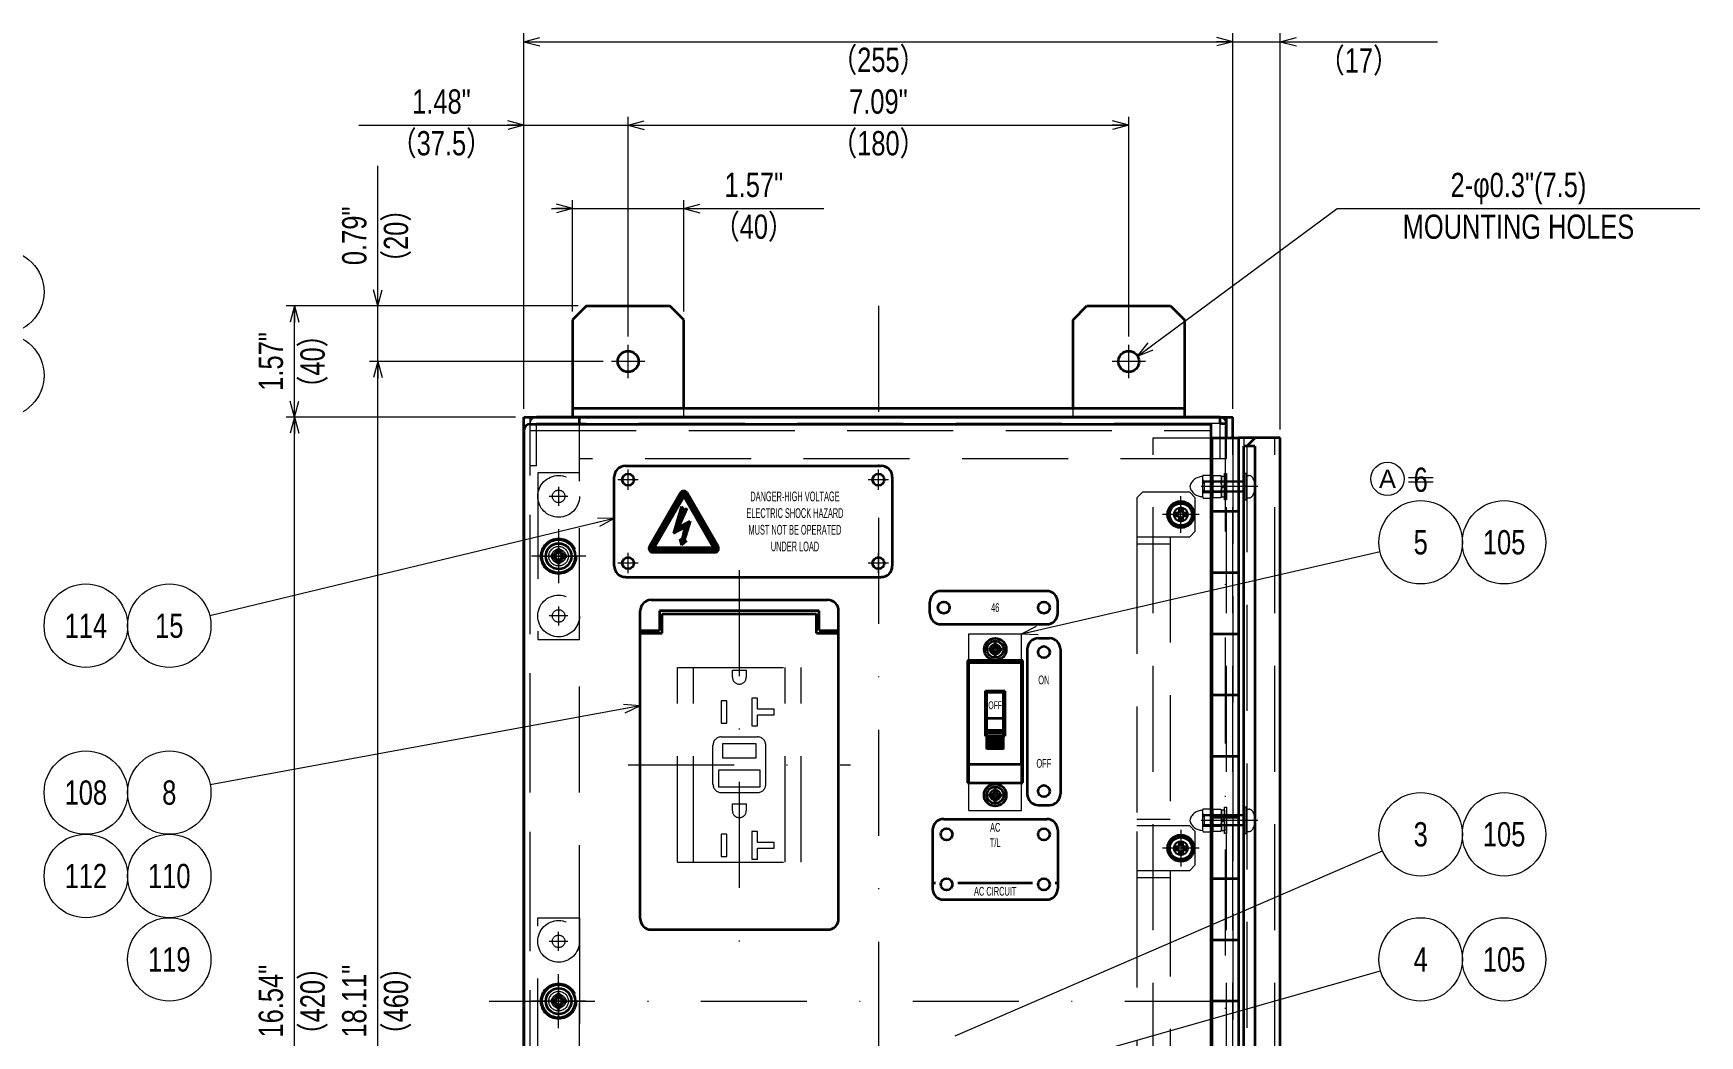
# Model space of a CAD drawing. Header units: millimetres. Extents: x 10 to 832, y 7 to 590.
# Drawn here: x 343.7 to 543.4, y 310.9 to 431 of the extents above; entities that cross this region are included whole.
import ezdxf
from ezdxf.enums import TextEntityAlignment as Align

# ---------------------------------------------------------------- set-up
doc = ezdxf.new("R2010")
doc.units = ezdxf.units.MM
doc.linetypes.add('DASHDOT', pattern=[25.3, 12.7, -6.3, 0, -6.3])
doc.linetypes.add('DASHED', pattern=[19, 12.7, -6.3])
for name, color, linetype in [('GR1_01', 7, 'Continuous'), ('GR1_02', 7, 'Continuous'), ('GR1_03', 7, 'Continuous'), ('GR1_04', 7, 'Continuous'), ('GR1_07', 7, 'Continuous'), ('GR1_08', 7, 'Continuous'), ('GR1_10', 7, 'Continuous'), ('GR1_11', 7, 'Continuous'), ('GR1_12', 7, 'Continuous'), ('GR1_13', 7, 'Continuous'), ('GR1_15', 7, 'Continuous'), ('GR1_16', 7, 'Continuous'), ('訂正', 7, 'Continuous')]:
    doc.layers.add(name, color=color, linetype=linetype)
doc.styles.add('HG丸ｺﾞｼｯｸM-PRO', font='')
doc.styles.get('HG丸ｺﾞｼｯｸM-PRO').set_extended_font_data('HG丸ｺﾞｼｯｸM-PRO')
pattern_1 = [(45, (0, 0), (-0.047140452, 0.047140452), [])]

# ---------------------------------------------------------------- blocks, each defined once
blk = doc.blocks.new('BLKF052')
at = {"layer": 'GR1_01', "color": 3, "linetype": 'Continuous', "lineweight": 35}
for p, q in [((403.27, 384.17), (484.83, 384.17)), ((484.83, 384.17), (484.83, 245.83)), ((402.5, 383.4), (402.5, 246.6)), ((403.27, 245.83), (484.83, 245.83))]:
    blk.add_line(p, q, dxfattribs=at)
at = {"layer": 'GR1_01', "color": 4, "linetype": 'DASHED', "lineweight": 13}
for p, q in [((403.27, 246.6), (403.27, 383.4)), ((403.27, 383.4), (484.83, 383.4)), ((484.83, 246.6), (403.27, 246.6))]:
    blk.add_line(p, q, dxfattribs=at)
at = {"layer": 'GR1_01', "color": 3, "linetype": 'Continuous', "lineweight": 35}
for centre, start, end in [((403.27, 383.4), 90, 180), ((403.27, 246.6), 180, 270)]:
    blk.add_arc(centre, 0.767, start, end, dxfattribs=at)
blk = doc.blocks.new('BLKF054')
at = {"layer": 'GR1_04', "color": 3, "linetype": 'Continuous', "lineweight": 35}
for p, q in [((455.82, 341.17), (455.82, 355.83)), ((455.82, 355.59), (462.17, 355.59)), ((462.17, 343.41), (462.17, 355.83)), ((457.83, 346.78), (457.83, 352.21)), ((457.83, 352.21), (460.17, 352.21)), ((460, 351.98), (458, 351.98)), ((458, 345.22), (458, 351.98)), ((460, 345.22), (460, 351.98)), ((460.17, 352.21), (460.17, 346.78)), ((458, 348.93), (460, 348.93)), ((457.83, 346.78), (458, 346.78)), ((460, 347.46), (458, 347.46)), ((460, 347.11), (458, 347.11)), ((460, 346.77), (458, 346.77)), ((460, 346.45), (458, 346.45)), ((460, 346.15), (458, 346.15)), ((460, 345.88), (458, 345.88)), ((460, 345.65), (458, 345.65)), ((460.17, 346.78), (460, 346.78)), ((460, 345.47), (458, 345.47)), ((460, 345.33), (458, 345.33)), ((460, 345.25), (458, 345.25)), ((455.82, 343.41), (462.17, 343.41)), ((462.17, 343.41), (462.17, 341.17))]:
    blk.add_line(p, q, dxfattribs=at)
at = {"layer": 'GR1_04', "color": 3, "linetype": 'Continuous', "lineweight": 35, "style": 'HG丸ｺﾞｼｯｸM-PRO', "width": 0.52295}
blk.add_text('OFF', height=0.945, dxfattribs=at).set_placement((459, 350.47), align=Align.MIDDLE_CENTER)
blk = doc.blocks.new('BLKF053')
at = {"layer": 'GR1_04', "color": 4, "linetype": 'DASHED', "lineweight": 13}
for p, q in [((455.82, 355.83), (455.82, 359.02)), ((455.82, 359.02), (462.17, 359.02)), ((462.17, 355.83), (462.17, 359.02)), ((455.82, 337.86), (455.82, 341.17)), ((462.17, 337.86), (462.17, 341.17)), ((455.82, 337.86), (462.17, 337.86))]:
    blk.add_line(p, q, dxfattribs=at)
for centre in [(459, 357.17), (459, 339.71)]:
    blk.add_circle(centre, 0.585, dxfattribs=at)
at = {"layer": 'GR1_04', "color": 3, "linetype": 'Continuous', "lineweight": 35}
blk.add_blockref('BLKF054', (0, 0), dxfattribs=at)
blk = doc.blocks.new('BLKF055')
at = {"layer": 'GR1_04', "color": 3, "linetype": 'Continuous', "lineweight": 35}
for p, q in [((458.84, 357.82), (459.16, 357.82)), ((458.84, 357.82), (458.84, 357.49)), ((459.16, 357.82), (459.16, 357.49)), ((458.35, 357.33), (458.35, 357)), ((458.35, 357.33), (458.68, 357.33)), ((458.35, 357), (458.68, 357)), ((458.84, 356.84), (458.84, 356.52)), ((458.84, 356.52), (459.16, 356.52)), ((459.16, 356.84), (459.16, 356.52)), ((459.33, 357.33), (459.65, 357.33)), ((459.33, 357), (459.65, 357)), ((459.65, 357.33), (459.65, 357))]:
    blk.add_line(p, q, dxfattribs=at)
for radius in [1.33, 1]:
    blk.add_circle((459, 357.17), radius, dxfattribs=at)
for centre, start, end in [((458.68, 357.49), 270, 0), ((458.68, 356.84), 0, 90), ((459.33, 357.49), 180, 270), ((459.33, 356.84), 90, 180)]:
    blk.add_arc(centre, 0.163, start, end, dxfattribs=at)
blk = doc.blocks.new('BLKF056')
at = {"layer": 'GR1_04', "color": 3, "linetype": 'Continuous', "lineweight": 35}
for p, q in [((458.35, 339.8625), (458.35, 339.5375)), ((458.35, 339.8625), (458.675, 339.8625)), ((458.8375, 340.35), (459.1625, 340.35)), ((458.8375, 340.35), (458.8375, 340.025)), ((459.1625, 340.35), (459.1625, 340.025)), ((459.325, 339.8625), (459.65, 339.8625)), ((459.65, 339.8625), (459.65, 339.5375)), ((458.35, 339.5375), (458.675, 339.5375)), ((458.8375, 339.375), (458.8375, 339.05)), ((458.8375, 339.05), (459.1625, 339.05)), ((459.1625, 339.375), (459.1625, 339.05)), ((459.325, 339.5375), (459.65, 339.5375))]:
    blk.add_line(p, q, dxfattribs=at)
for radius in [1.3333, 1]:
    blk.add_circle((459, 339.7), radius, dxfattribs=at)
for centre, start, end in [((458.675, 340.025), 270, 0), ((459.325, 340.025), 180, 270), ((458.675, 339.375), 0, 90), ((459.325, 339.375), 90, 180)]:
    blk.add_arc(centre, 0.1625, start, end, dxfattribs=at)
blk = doc.blocks.new('BLKF057')
at = {"layer": 'GR1_08', "color": 3, "linetype": 'Continuous', "lineweight": 35}
for p, q in [((464.17, 358.5), (465.5, 358.5)), ((462.83, 357.17), (462.83, 339.83)), ((466.83, 357.17), (466.83, 339.83)), ((464.17, 338.5), (465.5, 338.5))]:
    blk.add_line(p, q, dxfattribs=at)
for centre in [(464.83, 356.83), (464.83, 340.17)]:
    blk.add_circle(centre, 0.7, dxfattribs=at)
for centre, start, end in [((464.17, 357.17), 90, 180), ((465.5, 357.17), 360, 90), ((464.17, 339.83), 180, 270), ((465.5, 339.83), 270, 360)]:
    blk.add_arc(centre, 1.33, start, end, dxfattribs=at)
blk = doc.blocks.new('BLKF058')
at = {"layer": 'GR1_08', "color": 3, "linetype": 'Continuous', "lineweight": 35}
for p, q in [((452.5, 364.17), (465.17, 364.17)), ((451.17, 361.5), (451.17, 362.83)), ((466.5, 361.5), (466.5, 362.83)), ((452.5, 360.17), (465.17, 360.17))]:
    blk.add_line(p, q, dxfattribs=at)
for centre in [(452.83, 362.17), (464.83, 362.17)]:
    blk.add_circle(centre, 0.7, dxfattribs=at)
for centre, start, end in [((452.5, 362.83), 90, 180), ((465.17, 362.83), 360, 90), ((452.5, 361.5), 180, 270), ((465.17, 361.5), 270, 360)]:
    blk.add_arc(centre, 1.33, start, end, dxfattribs=at)
blk = doc.blocks.new('BLKF059')
at = {"layer": 'GR1_01', "color": 4, "linetype": 'DASHDOT', "lineweight": 13}
for p, q in [((459, 356.17), (459, 358.17)), ((460, 357.17), (458, 357.17)), ((460, 339.7), (458, 339.7)), ((459, 338.7), (459, 340.7))]:
    blk.add_line(p, q, dxfattribs=at)
at = {"layer": 'GR1_01', "color": 3, "linetype": 'Continuous', "lineweight": 35}
for p, q in [((462.33, 355.83), (455.67, 355.83)), ((455.67, 355.83), (455.67, 341.17)), ((462.33, 341.17), (462.33, 355.83)), ((455.67, 341.17), (462.33, 341.17))]:
    blk.add_line(p, q, dxfattribs=at)
at = {"layer": 'GR1_01', "color": 4, "linetype": 'DASHED', "lineweight": 13}
for centre in [(459, 357.17), (459, 339.7)]:
    blk.add_circle(centre, 0.667, dxfattribs=at)
blk = doc.blocks.new('BLKF061')
at = {"layer": 'GR1_08', "color": 3, "linetype": 'Continuous', "lineweight": 35}
for p, q in [((452.83, 336.83), (465.17, 336.83)), ((451.5, 335.5), (451.5, 328.5)), ((466.5, 335.5), (466.5, 328.5)), ((451.5, 329.17), (451.83, 329.17)), ((454.51, 329.17), (463.49, 329.17)), ((466.17, 329.17), (466.5, 329.17)), ((452.83, 327.17), (465.17, 327.17))]:
    blk.add_line(p, q, dxfattribs=at)
for centre in [(453.17, 335), (464.83, 335), (453.17, 329), (464.83, 329)]:
    blk.add_circle(centre, 0.7, dxfattribs=at)
for centre, start, end in [((452.83, 335.5), 90, 180), ((465.17, 335.5), 0, 90), ((452.83, 328.5), 180, 270), ((465.17, 328.5), 270, 0)]:
    blk.add_arc(centre, 1.33, start, end, dxfattribs=at)
blk = doc.blocks.new('BLKF060')
at = {"layer": 'GR1_08', "color": 3, "linetype": 'Continuous', "lineweight": 35}
blk.add_blockref('BLKF061', (0, 0), dxfattribs=at)
blk = doc.blocks.new('BLKF062')
at = {"layer": 'GR1_02', "color": 4, "linetype": 'DASHED', "lineweight": 13}
for p, q in [((403.27, 379.17), (403.27, 384.23)), ((485.97, 384.23), (404.03, 384.23)), ((404.03, 379.17), (404.03, 384.23)), ((409.17, 380), (409.17, 384.17)), ((485.97, 380), (485.97, 384.23)), ((486.73, 380), (486.73, 384.23)), ((486.73, 380), (486.73, 384.23)), ((486.73, 380), (409.17, 380)), ((486.73, 380), (485.97, 380)), ((404.03, 379.17), (403.27, 379.17))]:
    blk.add_line(p, q, dxfattribs=at)
at = {"layer": 'GR1_02', "color": 3, "linetype": 'Continuous', "lineweight": 35}
for p, q in [((485.97, 385), (404.03, 385)), ((409.17, 384.17), (409.17, 385)), ((485.97, 384.23), (485.97, 385)), ((485.97, 384.23), (486.73, 384.23))]:
    blk.add_line(p, q, dxfattribs=at)
at = {"layer": 'GR1_02', "color": 4, "linetype": 'DASHED', "lineweight": 13}
blk.add_arc((404.03, 384.23), 0.767, 90, 180, dxfattribs=at)
at = {"layer": 'GR1_02', "color": 3, "linetype": 'Continuous', "lineweight": 35}
blk.add_arc((485.97, 384.23), 0.767, 0, 90, dxfattribs=at)
blk = doc.blocks.new('BLKF063')
at = {"layer": 'GR1_02', "color": 3, "linetype": 'Continuous', "lineweight": 35}
for p, q in [((402.5, 245), (402.5, 385)), ((402.5, 385), (487.5, 385)), ((486.73, 382.5), (486.73, 385)), ((487.5, 382.5), (487.5, 385)), ((486.73, 245), (486.73, 247.5)), ((487.5, 245), (487.5, 247.5)), ((402.5, 245), (487.5, 245))]:
    blk.add_line(p, q, dxfattribs=at)
at = {"layer": 'GR1_02', "color": 4, "linetype": 'DASHED', "lineweight": 13}
for p, q in [((403.27, 245), (403.27, 385)), ((409.17, 245), (409.17, 385)), ((486.73, 247.5), (486.73, 382.5)), ((487.5, 247.5), (487.5, 382.5))]:
    blk.add_line(p, q, dxfattribs=at)
blk = doc.blocks.new('BLKF067')
at = {"layer": 'GR1_03', "color": 4, "linetype": 'DASHED', "lineweight": 13}
for p, q in [((409.17, 378.33), (404.17, 378.33)), ((404.17, 378.33), (404.17, 358.33)), ((409.17, 358.33), (409.17, 378.33)), ((404.17, 358.33), (409.17, 358.33))]:
    blk.add_line(p, q, dxfattribs=at)
blk = doc.blocks.new('BLKF068')
at = {"layer": 'GR1_03', "color": 4, "linetype": 'DASHED', "lineweight": 13}
for radius in [2.17, 2, 2, 1.97, 1.17, 0.833, 0.667]:
    blk.add_circle((406.67, 368.33), radius, dxfattribs=at)
blk = doc.blocks.new('BLKF069')
at = {"layer": 'GR1_03', "color": 4, "linetype": 'DASHED', "lineweight": 13}
for p, q in [((404.17, 305), (404.17, 325)), ((404.17, 325), (409.17, 325)), ((409.17, 325), (409.17, 305)), ((409.17, 305), (404.17, 305))]:
    blk.add_line(p, q, dxfattribs=at)
blk = doc.blocks.new('BLKF070')
at = {"layer": 'GR1_03', "color": 4, "linetype": 'DASHED', "lineweight": 13}
for radius in [2.17, 2, 2, 1.97, 1.17, 0.833, 0.667]:
    blk.add_circle((406.67, 315), radius, dxfattribs=at)
blk = doc.blocks.new('BLKF073')
at = {"layer": 'GR1_10', "color": 3, "linetype": 'Continuous', "lineweight": 35}
for p, q in [((481.07, 334.07), (481.43, 334.07)), ((481.07, 334.07), (481.07, 333.7)), ((481.43, 334.07), (481.43, 333.7)), ((480.52, 333.52), (480.52, 333.15)), ((480.52, 333.52), (480.88, 333.52)), ((480.52, 333.15), (480.88, 333.15)), ((481.07, 332.97), (481.07, 332.6)), ((481.07, 332.6), (481.43, 332.6)), ((481.43, 332.97), (481.43, 332.6)), ((481.62, 333.52), (481.98, 333.52)), ((481.62, 333.15), (481.98, 333.15)), ((481.98, 333.52), (481.98, 333.15))]:
    blk.add_line(p, q, dxfattribs=at)
for radius in [1.58, 1.33]:
    blk.add_circle((481.25, 333.33), radius, dxfattribs=at)
for centre, start, end in [((480.88, 333.7), 270, 0), ((481.62, 333.7), 180, 270), ((480.88, 332.97), 0, 90), ((481.62, 332.97), 90, 180)]:
    blk.add_arc(centre, 0.183, start, end, dxfattribs=at)
blk = doc.blocks.new('BLKF074')
at = {"layer": 'GR1_10', "color": 3, "linetype": 'Continuous', "lineweight": 35}
for p, q in [((480.52, 373.52), (480.52, 373.15)), ((480.52, 373.52), (480.88, 373.52)), ((481.07, 374.07), (481.43, 374.07)), ((481.07, 374.07), (481.07, 373.7)), ((481.43, 374.07), (481.43, 373.7)), ((481.62, 373.52), (481.98, 373.52)), ((481.98, 373.52), (481.98, 373.15)), ((480.52, 373.15), (480.88, 373.15)), ((481.07, 372.97), (481.07, 372.6)), ((481.07, 372.6), (481.43, 372.6)), ((481.43, 372.97), (481.43, 372.6)), ((481.62, 373.15), (481.98, 373.15))]:
    blk.add_line(p, q, dxfattribs=at)
for radius in [1.58, 1.33]:
    blk.add_circle((481.25, 373.33), radius, dxfattribs=at)
for centre, start, end in [((480.88, 373.7), 270, 0), ((481.62, 373.7), 180, 270), ((480.88, 372.97), 0, 90), ((481.62, 372.97), 90, 180)]:
    blk.add_arc(centre, 0.183, start, end, dxfattribs=at)
blk = doc.blocks.new('BLKF077')
at = {"layer": 'GR1_07', "color": 4, "linetype": 'DASHDOT', "lineweight": 13}
for p, q in [((486.58, 383.99), (486.58, 245.66)), ((481.25, 371.13), (481.25, 375.53)), ((490, 376.67), (484.24, 376.67)), ((483.45, 373.33), (479.05, 373.33)), ((490, 336.67), (484.24, 336.67)), ((481.25, 335.53), (481.25, 331.13)), ((483.45, 333.33), (479.05, 333.33)), ((490, 296.67), (484.24, 296.67)), ((481.25, 291.13), (481.25, 295.53)), ((483.45, 293.33), (479.05, 293.33)), ((490, 256.67), (484.24, 256.67)), ((481.25, 251.13), (481.25, 255.53)), ((483.45, 253.33), (479.05, 253.33))]:
    blk.add_line(p, q, dxfattribs=at)
at = {"layer": 'GR1_07', "color": 4, "linetype": 'DASHED', "lineweight": 13}
for p, q in [((477.92, 382.5), (484.83, 382.5)), ((477.92, 247.5), (477.92, 382.5)), ((487.5, 382.5), (487.5, 247.5)), ((484.83, 247.5), (477.92, 247.5))]:
    blk.add_line(p, q, dxfattribs=at)
at = {"layer": 'GR1_07', "color": 3, "linetype": 'Continuous', "lineweight": 35}
for p, q in [((484.83, 382.5), (488.17, 382.5)), ((485, 247.5), (485, 382.5)), ((488.17, 382.5), (488.17, 247.5)), ((486.5, 373.67), (485, 373.67)), ((488.17, 373.67), (486.5, 373.67)), ((486.5, 366.33), (485, 366.33)), ((488.17, 366.33), (486.5, 366.33)), ((486.5, 359), (485, 359)), ((488.17, 359), (486.5, 359)), ((486.5, 351.67), (485, 351.67)), ((488.17, 351.67), (486.5, 351.67)), ((486.5, 344.33), (485, 344.33)), ((488.17, 344.33), (486.5, 344.33)), ((486.5, 337), (485, 337)), ((488.17, 337), (486.5, 337)), ((486.5, 329.67), (485, 329.67)), ((488.17, 329.67), (486.5, 329.67)), ((486.5, 322.33), (485, 322.33)), ((488.17, 322.33), (486.5, 322.33)), ((486.5, 315), (485, 315)), ((488.17, 315), (486.5, 315)), ((486.5, 307.67), (485, 307.67)), ((488.17, 307.67), (486.5, 307.67)), ((486.5, 300.33), (485, 300.33)), ((488.17, 300.33), (486.5, 300.33)), ((486.5, 293), (485, 293)), ((488.17, 293), (486.5, 293)), ((486.5, 285.67), (485, 285.67)), ((488.17, 285.67), (486.5, 285.67)), ((486.5, 278.33), (485, 278.33)), ((488.17, 278.33), (486.5, 278.33)), ((486.5, 271), (485, 271)), ((488.17, 271), (486.5, 271)), ((486.5, 263.67), (485, 263.67)), ((488.17, 263.67), (486.5, 263.67)), ((486.5, 256.33), (485, 256.33)), ((488.17, 256.33), (486.5, 256.33)), ((488.17, 247.5), (484.83, 247.5))]:
    blk.add_line(p, q, dxfattribs=at)
at = {"layer": 'GR1_07', "color": 4, "linetype": 'DASHED', "lineweight": 13}
for centre in [(481.25, 373.33), (481.25, 333.33), (481.25, 293.33), (481.25, 253.33)]:
    blk.add_circle(centre, 0.867, dxfattribs=at)
blk = doc.blocks.new('BLKF224')
at = {"layer": 'GR1_02', "color": 3, "linetype": 'Continuous', "lineweight": 35}
for p, q in [((410, 398.33), (408.33, 396.67)), ((410, 398.33), (420, 398.33)), ((421.67, 396.67), (420, 398.33)), ((468.33, 396.67), (470, 398.33)), ((470, 398.33), (480, 398.33)), ((480, 398.33), (481.67, 396.67)), ((408.33, 396.67), (408.33, 385)), ((421.67, 386.07), (421.67, 396.67)), ((468.33, 386.07), (468.33, 396.67)), ((481.67, 396.67), (481.67, 385)), ((408.33, 386.07), (481.67, 386.07)), ((408.33, 385), (481.67, 385))]:
    blk.add_line(p, q, dxfattribs=at)
at = {"layer": 'GR1_02', "color": 4, "linetype": 'DASHDOT', "lineweight": 13}
for p, q in [((415, 389.67), (415, 393.67)), ((475, 389.67), (475, 393.67)), ((417, 391.67), (413, 391.67)), ((477, 391.67), (473, 391.67))]:
    blk.add_line(p, q, dxfattribs=at)
at = {"layer": 'GR1_02', "color": 4, "linetype": 'DASHED', "lineweight": 13}
for p, q in [((421.67, 385), (421.67, 386.07)), ((468.33, 385), (468.33, 386.07))]:
    blk.add_line(p, q, dxfattribs=at)
at = {"layer": 'GR1_02', "color": 3, "linetype": 'Continuous', "lineweight": 35}
for centre in [(415, 391.67), (475, 391.67)]:
    blk.add_circle(centre, 1.25, dxfattribs=at)
blk = doc.blocks.new('BLKF240')
at = {"layer": 'GR1_10', "color": 4, "linetype": 'DASHED', "lineweight": 13}
for p, q in [((483.94, 378.06), (483.83, 377.87)), ((483.83, 377.87), (483.83, 377.71)), ((483.83, 377.71), (483.83, 376.67)), ((483.94, 378.06), (484.96, 378.06)), ((485.07, 377.87), (484.96, 378.06)), ((485.07, 377.87), (485.07, 377.71)), ((485.07, 377.71), (485.07, 376.67)), ((483.83, 376.67), (483.83, 375.62)), ((483.83, 375.62), (483.83, 375.46)), ((483.94, 377.36), (484.96, 377.36)), ((483.94, 375.97), (484.96, 375.97)), ((485.07, 376.67), (485.07, 375.62)), ((485.07, 375.62), (485.07, 375.46)), ((483.83, 375.46), (483.94, 375.28)), ((483.94, 375.28), (484.96, 375.28)), ((484.96, 375.28), (485.07, 375.46))]:
    blk.add_line(p, q, dxfattribs=at)
for centre, start, end in [((483.83, 376.32), 90, 167.0013), ((483.83, 377.02), 192.9987, 270)]:
    blk.add_arc(centre, 1.55, start, end, dxfattribs=at)
for points in [[(483.94, 378.06), (483.87, 377.94), (483.83, 377.83), (483.83, 377.71)], [(484.96, 377.36), (485.02, 377.47), (485.07, 377.59), (485.07, 377.71)], [(483.94, 375.97), (483.87, 375.86), (483.83, 375.74), (483.83, 375.62)], [(484.96, 375.28), (485.02, 375.39), (485.07, 375.51), (485.07, 375.62)]]:
    blk.add_open_spline(points, degree=3, dxfattribs=at)
for points in [[(483.83, 377.71), (483.83, 377.65), (483.84, 377.59), (483.88, 377.47), (483.9, 377.42), (483.94, 377.36)], [(485.07, 377.71), (485.07, 377.77), (485.06, 377.83), (485.02, 377.94), (484.99, 378), (484.96, 378.06)], [(483.94, 377.36), (483.9, 377.25), (483.88, 377.13), (483.84, 376.9), (483.83, 376.78), (483.83, 376.67)], [(483.83, 376.67), (483.83, 376.55), (483.84, 376.43), (483.88, 376.2), (483.9, 376.08), (483.94, 375.97)], [(483.83, 375.62), (483.83, 375.57), (483.84, 375.51), (483.88, 375.39), (483.9, 375.33), (483.94, 375.28)], [(484.96, 377.36), (484.99, 377.25), (485.02, 377.13), (485.06, 376.9), (485.07, 376.78), (485.07, 376.67)], [(485.07, 376.67), (485.07, 376.55), (485.06, 376.43), (485.02, 376.2), (484.99, 376.08), (484.96, 375.97)], [(485.07, 375.62), (485.07, 375.68), (485.06, 375.74), (485.02, 375.86), (484.99, 375.92), (484.96, 375.97)]]:
    blk.add_open_spline(points, degree=3, knots=[0, 0, 0, 0, 0.5, 0.5, 1, 1, 1, 1], dxfattribs=at)
blk = doc.blocks.new('BLKF241')
at = {"layer": 'GR1_10', "color": 4, "linetype": 'DASHED', "lineweight": 13}
for p, q in [((483.94, 338.06), (483.83, 337.87)), ((483.83, 337.87), (483.83, 337.71)), ((483.83, 337.71), (483.83, 336.67)), ((483.94, 338.06), (484.96, 338.06)), ((485.07, 337.87), (484.96, 338.06)), ((485.07, 337.87), (485.07, 337.71)), ((485.07, 337.71), (485.07, 336.67)), ((483.83, 336.67), (483.83, 335.62)), ((483.83, 335.62), (483.83, 335.46)), ((483.94, 337.36), (484.96, 337.36)), ((483.94, 335.97), (484.96, 335.97)), ((485.07, 336.67), (485.07, 335.62)), ((485.07, 335.62), (485.07, 335.46)), ((483.83, 335.46), (483.94, 335.28)), ((483.94, 335.28), (484.96, 335.28)), ((484.96, 335.28), (485.07, 335.46))]:
    blk.add_line(p, q, dxfattribs=at)
for centre, start, end in [((483.83, 336.32), 90, 167.0013), ((483.83, 337.02), 192.9987, 270)]:
    blk.add_arc(centre, 1.55, start, end, dxfattribs=at)
for points in [[(483.94, 338.06), (483.87, 337.94), (483.83, 337.83), (483.83, 337.71)], [(484.96, 337.36), (485.02, 337.47), (485.07, 337.59), (485.07, 337.71)], [(483.94, 335.97), (483.87, 335.86), (483.83, 335.74), (483.83, 335.62)], [(484.96, 335.28), (485.02, 335.39), (485.07, 335.51), (485.07, 335.62)]]:
    blk.add_open_spline(points, degree=3, dxfattribs=at)
for points in [[(483.83, 337.71), (483.83, 337.65), (483.84, 337.59), (483.88, 337.47), (483.9, 337.42), (483.94, 337.36)], [(485.07, 337.71), (485.07, 337.77), (485.06, 337.83), (485.02, 337.94), (484.99, 338), (484.96, 338.06)], [(483.94, 337.36), (483.9, 337.25), (483.88, 337.13), (483.84, 336.9), (483.83, 336.78), (483.83, 336.67)], [(483.83, 336.67), (483.83, 336.55), (483.84, 336.43), (483.88, 336.2), (483.9, 336.08), (483.94, 335.97)], [(483.83, 335.62), (483.83, 335.57), (483.84, 335.51), (483.88, 335.39), (483.9, 335.33), (483.94, 335.28)], [(484.96, 337.36), (484.99, 337.25), (485.02, 337.13), (485.06, 336.9), (485.07, 336.78), (485.07, 336.67)], [(485.07, 336.67), (485.07, 336.55), (485.06, 336.43), (485.02, 336.2), (484.99, 336.08), (484.96, 335.97)], [(485.07, 335.62), (485.07, 335.68), (485.06, 335.74), (485.02, 335.86), (484.99, 335.92), (484.96, 335.97)]]:
    blk.add_open_spline(points, degree=3, knots=[0, 0, 0, 0, 0.5, 0.5, 1, 1, 1, 1], dxfattribs=at)
blk = doc.blocks.new('BLKF281')
at = {"layer": 'GR1_12', "color": 4, "linetype": 'DASHDOT', "lineweight": 13}
for p, q in [((428.33, 366.67), (428.33, 320)), ((415, 343.33), (441.67, 343.33))]:
    blk.add_line(p, q, dxfattribs=at)
at = {"layer": 'GR1_12', "color": 3, "linetype": 'Continuous', "lineweight": 35}
for p, q in [((416.43, 324.9), (416.43, 361.77)), ((417.77, 363.1), (438.9, 363.1)), ((437.9, 361.77), (418.77, 361.77)), ((418.77, 361.77), (418.77, 359.43)), ((437.9, 359.43), (437.9, 361.77)), ((440.23, 324.9), (440.23, 361.77)), ((419.1, 361.43), (437.57, 361.43)), ((419.1, 359.1), (419.1, 361.43)), ((437.57, 359.1), (437.57, 361.43)), ((416.43, 359.43), (418.77, 359.43)), ((416.43, 359.1), (419.1, 359.1)), ((437.57, 359.1), (440.23, 359.1)), ((437.9, 359.43), (440.23, 359.43)), ((417.77, 323.57), (438.9, 323.57))]:
    blk.add_line(p, q, dxfattribs=at)
for centre, start, end in [((417.77, 361.77), 90, 180), ((438.9, 361.77), 0, 90), ((417.77, 324.9), 180, 270), ((438.9, 324.9), 270, 0)]:
    blk.add_arc(centre, 1.33, start, end, dxfattribs=at)
blk = doc.blocks.new('BLKF303')
at = {"layer": 'GR1_08', "linetype": 'Continuous', "lineweight": 35}
h = blk.add_hatch(dxfattribs=at)
h.set_pattern_fill('_USER', color=3, scale=0.066667, angle=45, style=0, pattern_type=0)
h.set_pattern_definition(pattern_1)
edge = h.paths.add_edge_path(flags=0)
edge.add_line((425.39, 368.8), (417.95, 368.8))
edge.add_arc((417.95, 369.25), 0.45, 150, 270, ccw=False)
edge.add_line((417.56, 369.48), (421.28, 375.92))
edge.add_arc((421.67, 375.69), 0.45, 30, 150, ccw=False)
edge.add_line((422.06, 375.92), (425.78, 369.48))
edge.add_arc((425.39, 369.25), 0.45, -90, 30, ccw=False)
h.paths.add_polyline_path([(425.19, 369.36), (418.14, 369.36), (421.67, 375.47)], flags=0)
h = blk.add_hatch(dxfattribs=at)
h.set_pattern_fill('_USER', color=3, scale=0.066667, angle=45, style=0, pattern_type=0)
h.set_pattern_definition(pattern_1)
h.paths.add_polyline_path([(422.03, 374.04), (421.62, 373.97), (421.38, 374.3), (420.45, 371.09), (421.81, 371.83), (421.42, 370.17), (421.2, 370.39), (421.41, 369.66), (421.98, 370.16), (421.67, 370.09), (422.44, 372.54), (421.04, 371.8)], flags=0)
at = {"layer": 'GR1_08', "color": 3, "linetype": 'Continuous', "lineweight": 35}
for p, q in [((417.56, 369.48), (421.28, 375.92)), ((422.06, 375.92), (425.78, 369.48)), ((421.67, 375.47), (418.14, 369.36)), ((421.38, 374.3), (420.45, 371.09)), ((422.03, 374.04), (421.04, 371.8)), ((421.38, 374.3), (421.62, 373.97)), ((421.62, 373.97), (422.03, 374.04)), ((425.19, 369.36), (421.67, 375.47)), ((420.45, 371.09), (421.81, 371.83)), ((421.04, 371.8), (422.44, 372.54)), ((421.81, 371.83), (421.42, 370.17)), ((422.44, 372.54), (421.67, 370.09)), ((421.2, 370.39), (421.41, 369.66)), ((421.42, 370.17), (421.2, 370.39)), ((421.98, 370.16), (421.41, 369.66)), ((421.67, 370.09), (421.98, 370.16)), ((417.95, 368.8), (425.39, 368.8)), ((418.14, 369.36), (425.19, 369.36))]:
    blk.add_line(p, q, dxfattribs=at)
for centre, start, end in [((421.67, 375.69), 30, 150), ((417.95, 369.25), 150, 270), ((425.39, 369.25), 270, 30)]:
    blk.add_arc(centre, 0.45, start, end, dxfattribs=at)
blk = doc.blocks.new('BLKF302')
at = {"layer": 'GR1_08', "color": 3, "linetype": 'Continuous', "lineweight": 35}
for p, q in [((413.33, 367.17), (413.33, 377.83)), ((414.67, 379.17), (445.33, 379.17)), ((446.67, 367.17), (446.67, 377.83)), ((414.67, 365.83), (445.33, 365.83))]:
    blk.add_line(p, q, dxfattribs=at)
at = {"layer": 'GR1_08', "color": 4, "linetype": 'DASHDOT', "lineweight": 13}
for p, q in [((416.22, 377.5), (413.78, 377.5)), ((415, 376.28), (415, 378.72)), ((446.22, 377.5), (443.78, 377.5)), ((445, 376.28), (445, 378.72)), ((415, 366.28), (415, 368.72)), ((445, 366.28), (445, 368.72)), ((416.22, 367.5), (413.78, 367.5)), ((446.22, 367.5), (443.78, 367.5))]:
    blk.add_line(p, q, dxfattribs=at)
at = {"layer": 'GR1_08', "color": 3, "linetype": 'Continuous', "lineweight": 35}
for centre in [(415, 377.5), (445, 377.5), (415, 367.5), (445, 367.5)]:
    blk.add_circle(centre, 0.7, dxfattribs=at)
for centre, start, end in [((414.67, 377.83), 90, 180), ((445.33, 377.83), 0, 90), ((414.67, 367.17), 180, 270), ((445.33, 367.17), 270, 0)]:
    blk.add_arc(centre, 1.33, start, end, dxfattribs=at)
blk.add_blockref('BLKF303', (0, 0), dxfattribs=at)
blk = doc.blocks.new('BLKF301')
at = {"layer": 'GR1_08', "color": 3, "linetype": 'Continuous', "lineweight": 35}
blk.add_blockref('BLKF302', (0, 0), dxfattribs=at)
at = {"layer": 'GR1_08', "color": 3, "linetype": 'Continuous', "lineweight": 35, "style": 'HG丸ｺﾞｼｯｸM-PRO'}
for s, height, width, p in [('DANGER-HIGH VOLTAGE', 1.1636, 0.522281, (435, 375.5)), ('ELECTRIC SHOCK HAZARD', 1.1636, 0.522089, (435, 373.5)), ('MUST NOT BE OPERATED', 1.1636, 0.521939, (435, 371.5)), ('UNDER LOAD', 1.164, 0.52205, (435, 369.5))]:
    blk.add_text(s, height=height, dxfattribs=dict(at, width=width)).set_placement(p, align=Align.MIDDLE_CENTER)
blk = doc.blocks.new('FXTIP_ARROW_S')
at = {"color": 0, "linetype": 'Continuous', "lineweight": -2}
for q in [(-1, 0), (-0.966, 0.259), (-0.966, -0.259)]:
    blk.add_line((0, 0), q, dxfattribs=at)
blk = doc.blocks.new('FXTIP_ARROW_E')
at = {"color": 0, "linetype": 'Continuous', "lineweight": -2}
for q in [(-1, 0), (-0.966, 0.259), (-0.966, -0.259)]:
    blk.add_line((0, 0), q, dxfattribs=at)
blk = doc.blocks.new('BLKF349')
at = {"layer": 'GR1_03', "color": 4, "linetype": 'DASHDOT', "lineweight": 13}
for p, q in [((406.67, 370.33), (406.67, 366.33)), ((404.67, 368.33), (408.67, 368.33))]:
    blk.add_line(p, q, dxfattribs=at)
at = {"layer": 'GR1_03', "color": 3, "linetype": 'Continuous', "lineweight": 35}
for p, q in [((405.85, 368.54), (405.85, 368.13)), ((405.85, 368.54), (406.26, 368.54)), ((405.85, 368.13), (406.26, 368.13)), ((406.46, 369.15), (406.87, 369.15)), ((406.46, 369.15), (406.46, 368.74)), ((406.46, 367.93), (406.46, 367.52)), ((406.46, 367.52), (406.87, 367.52)), ((406.87, 369.15), (406.87, 368.74)), ((406.87, 367.93), (406.87, 367.52)), ((407.08, 368.54), (407.48, 368.54)), ((407.08, 368.13), (407.48, 368.13)), ((407.48, 368.54), (407.48, 368.13))]:
    blk.add_line(p, q, dxfattribs=at)
for centre, start, end in [((406.26, 368.74), 270, 0), ((406.26, 367.93), 0, 90), ((407.08, 368.74), 180, 270), ((407.08, 367.93), 90, 180)]:
    blk.add_arc(centre, 0.204, start, end, dxfattribs=at)
blk = doc.blocks.new('BLKF350')
at = {"layer": 'GR1_03', "color": 3, "linetype": 'Continuous', "lineweight": 35}
for p, q in [((406.46, 315.82), (406.87, 315.82)), ((406.46, 315.82), (406.46, 315.41)), ((406.87, 315.82), (406.87, 315.41)), ((405.85, 315.2), (405.85, 314.8)), ((405.85, 315.2), (406.26, 315.2)), ((405.85, 314.8), (406.26, 314.8)), ((406.46, 314.59), (406.46, 314.18)), ((406.46, 314.18), (406.87, 314.18)), ((406.87, 314.59), (406.87, 314.18)), ((407.08, 315.2), (407.48, 315.2)), ((407.08, 314.8), (407.48, 314.8)), ((407.48, 315.2), (407.48, 314.8))]:
    blk.add_line(p, q, dxfattribs=at)
at = {"layer": 'GR1_03', "color": 4, "linetype": 'DASHDOT', "lineweight": 13}
for p, q in [((406.67, 317), (406.67, 313)), ((404.67, 315), (408.67, 315))]:
    blk.add_line(p, q, dxfattribs=at)
at = {"layer": 'GR1_03', "color": 3, "linetype": 'Continuous', "lineweight": 35}
for centre, start, end in [((406.26, 315.41), 270, 0), ((406.26, 314.59), 0, 90), ((407.08, 315.41), 180, 270), ((407.08, 314.59), 90, 180)]:
    blk.add_arc(centre, 0.204, start, end, dxfattribs=at)
blk = doc.blocks.new('BLKF354')
at = {"layer": 'GR1_10', "color": 4, "linetype": 'DASHED', "lineweight": 13}
for p, q in [((485.07, 337.83), (485.17, 338.01)), ((485.07, 335.5), (485.07, 337.83)), ((485.17, 338.01), (486.03, 338.01)), ((486.03, 338.01), (486.13, 337.83)), ((486.13, 335.4), (486.13, 337.93)), ((486.13, 337.93), (486.47, 337.93)), ((486.13, 337.83), (486.13, 335.5)), ((486.47, 335.08), (486.47, 338.25)), ((486.47, 338.25), (486.73, 338.25)), ((486.47, 337.93), (486.47, 335.4)), ((486.73, 338.25), (486.73, 335.08)), ((485.17, 337.34), (486.03, 337.34)), ((485.17, 335.99), (486.03, 335.99)), ((486.13, 336.67), (486.47, 336.86)), ((486.13, 336.47), (486.47, 336.67)), ((485.17, 335.32), (485.07, 335.5)), ((486.03, 335.32), (485.17, 335.32)), ((486.13, 335.5), (486.03, 335.32)), ((486.47, 335.4), (486.13, 335.4)), ((486.73, 335.08), (486.47, 335.08))]:
    blk.add_line(p, q, dxfattribs=at)
for centre, radius, start, end in [((485.66, 337.68), 0.596, 145.6158, 214.3842), ((485.54, 337.68), 0.596, 325.6158, 34.3842), ((487.3, 336.67), 2.23, 162.412, 197.588), ((485.66, 335.66), 0.596, 145.6158, 214.3842), ((483.9, 336.67), 2.23, 342.412, 17.588), ((485.54, 335.66), 0.596, 325.6158, 34.3842)]:
    blk.add_arc(centre, radius, start, end, dxfattribs=at)
blk = doc.blocks.new('BLKF355')
at = {"layer": 'GR1_10', "color": 4, "linetype": 'DASHED', "lineweight": 13}
for p, q in [((485.07, 377.83), (485.17, 378.01)), ((485.07, 375.5), (485.07, 377.83)), ((485.17, 378.01), (486.03, 378.01)), ((486.03, 378.01), (486.13, 377.83)), ((486.13, 375.4), (486.13, 377.93)), ((486.13, 377.93), (486.47, 377.93)), ((486.13, 377.83), (486.13, 375.5)), ((486.47, 375.08), (486.47, 378.25)), ((486.47, 378.25), (486.73, 378.25)), ((486.47, 377.93), (486.47, 375.4)), ((486.73, 378.25), (486.73, 375.08)), ((485.17, 375.32), (485.07, 375.5)), ((485.17, 377.34), (486.03, 377.34)), ((485.17, 375.99), (486.03, 375.99)), ((486.13, 375.5), (486.03, 375.32)), ((486.13, 376.67), (486.47, 376.86)), ((486.13, 376.47), (486.47, 376.67)), ((486.03, 375.32), (485.17, 375.32)), ((486.47, 375.4), (486.13, 375.4)), ((486.73, 375.08), (486.47, 375.08))]:
    blk.add_line(p, q, dxfattribs=at)
for centre, radius, start, end in [((485.66, 377.68), 0.596, 145.6158, 214.3842), ((485.54, 377.68), 0.596, 325.6158, 34.3842), ((487.3, 376.67), 2.23, 162.412, 197.588), ((485.66, 375.66), 0.596, 145.6158, 214.3842), ((483.9, 376.67), 2.23, 342.412, 17.588), ((485.54, 375.66), 0.596, 325.6158, 34.3842)]:
    blk.add_arc(centre, radius, start, end, dxfattribs=at)
blk = doc.blocks.new('BLKF425')
at = {"layer": 'GR1_12', "color": 4, "linetype": 'DASHED', "lineweight": 13}
for p, q in [((420.93, 331.67), (420.93, 355)), ((420.93, 355), (435.74, 355)), ((422.83, 331.67), (422.83, 355)), ((427.5, 354.67), (429.17, 354.67)), ((427.5, 353.83), (427.5, 354.67)), ((429.17, 353.83), (429.17, 354.67)), ((433.83, 331.67), (433.83, 355)), ((435.74, 331.67), (435.74, 355)), ((426.83, 351), (426.17, 351)), ((426.17, 351), (426.17, 348.33)), ((426.83, 348.33), (426.83, 351)), ((430.5, 351.33), (429.83, 351.33)), ((429.83, 351.33), (429.83, 348)), ((430.5, 350), (430.5, 351.33)), ((432.5, 350), (430.5, 350)), ((432.5, 349.33), (432.5, 350)), ((426.17, 348.33), (426.83, 348.33)), ((429.83, 348), (430.5, 348)), ((430.5, 348), (430.5, 349.33)), ((430.5, 349.33), (432.5, 349.33)), ((425.17, 341), (425.17, 345.67)), ((426.17, 346.67), (430.5, 346.67)), ((430.33, 345.83), (426.33, 345.83)), ((426.33, 345.83), (426.33, 344.17)), ((430.33, 344.17), (430.33, 345.83)), ((431.5, 341), (431.5, 345.67)), ((426.33, 344.17), (430.33, 344.17)), ((430.83, 342.67), (425.83, 342.67)), ((425.83, 342.67), (425.83, 340.67)), ((430.83, 340.67), (430.83, 342.67)), ((425.83, 340.67), (430.83, 340.67)), ((426.17, 340), (430.5, 340)), ((427.5, 338.67), (429.17, 338.67)), ((427.5, 337.83), (427.5, 338.67)), ((429.17, 337.83), (429.17, 338.67)), ((426.83, 335), (426.17, 335)), ((426.17, 335), (426.17, 332.33)), ((426.83, 332.33), (426.83, 335)), ((430.5, 335.33), (429.83, 335.33)), ((429.83, 335.33), (429.83, 332)), ((430.5, 334), (430.5, 335.33)), ((432.5, 334), (430.5, 334)), ((432.5, 333.33), (432.5, 334)), ((420.93, 331.67), (435.74, 331.67)), ((426.17, 332.33), (426.83, 332.33)), ((429.83, 332), (430.5, 332)), ((430.5, 332), (430.5, 333.33)), ((430.5, 333.33), (432.5, 333.33))]:
    blk.add_line(p, q, dxfattribs=at)
for centre, radius, start, end in [((428.33, 353.83), 0.833, 180, 0), ((426.17, 345.67), 1, 90, 180), ((430.5, 345.67), 1, 0, 90), ((426.17, 341), 1, 180, 270), ((430.5, 341), 1, 270, 0), ((428.33, 337.83), 0.833, 180, 0)]:
    blk.add_arc(centre, radius, start, end, dxfattribs=at)
blk = doc.blocks.new('BLKF440')
at = {"layer": 'GR1_10', "color": 4, "linetype": 'DASHED', "lineweight": 13}
for p, q in [((489.1, 378.25), (488.83, 378.25)), ((488.83, 378.25), (488.83, 375.08)), ((489.1, 375.08), (489.1, 378.25)), ((489.1, 378), (489.39, 378)), ((489.1, 378), (489.1, 375.33)), ((490.47, 376.67), (483.7, 376.67)), ((488.83, 377.33), (484.03, 377.33)), ((484.03, 377.33), (484.03, 376)), ((488.83, 377.2), (484.03, 377.2)), ((488.83, 376.13), (484.03, 376.13)), ((488.83, 376), (484.03, 376)), ((488.83, 377.33), (488.83, 376)), ((488.83, 375.08), (489.1, 375.08)), ((489.1, 375.33), (489.39, 375.33))]:
    blk.add_line(p, q, dxfattribs=at)
for centre, radius, start, end in [((489.39, 377.46), 0.542, 29.1554, 90), ((487.97, 376.67), 2.17, 330.8446, 29.1554), ((489.39, 375.87), 0.542, 270, 330.8446)]:
    blk.add_arc(centre, radius, start, end, dxfattribs=at)
blk = doc.blocks.new('BLKF441')
at = {"layer": 'GR1_10', "color": 4, "linetype": 'DASHED', "lineweight": 13}
for p, q in [((489.1, 338.25), (488.83, 338.25)), ((488.83, 338.25), (488.83, 335.08)), ((489.1, 335.08), (489.1, 338.25)), ((489.1, 338), (489.39, 338)), ((489.1, 338), (489.1, 335.33)), ((490.47, 336.67), (483.7, 336.67)), ((488.83, 337.33), (484.03, 337.33)), ((484.03, 337.33), (484.03, 336)), ((488.83, 337.2), (484.03, 337.2)), ((488.83, 336.13), (484.03, 336.13)), ((488.83, 336), (484.03, 336)), ((488.83, 337.33), (488.83, 336)), ((488.83, 335.08), (489.1, 335.08)), ((489.1, 335.33), (489.39, 335.33))]:
    blk.add_line(p, q, dxfattribs=at)
for centre, radius, start, end in [((489.39, 337.46), 0.542, 29.1554, 90), ((487.97, 336.67), 2.17, 330.8446, 29.1554), ((489.39, 335.87), 0.542, 270, 330.8446)]:
    blk.add_arc(centre, radius, start, end, dxfattribs=at)
blk = doc.blocks.new('BLKF458')
at = {"layer": 'GR1_13', "color": 3, "linetype": 'Continuous', "lineweight": 35}
for p, q in [((493.17, 382.5), (488.17, 382.5)), ((488.17, 382.5), (488.17, 247.5)), ((489.17, 381.5), (490.17, 382.5)), ((493.17, 247.5), (493.17, 382.5)), ((489.17, 248.5), (490.17, 247.5)), ((488.17, 247.5), (493.17, 247.5))]:
    blk.add_line(p, q, dxfattribs=at)
at = {"layer": 'GR1_13', "color": 4, "linetype": 'DASHED', "lineweight": 13}
for p, q in [((488.83, 247.5), (488.83, 382.5)), ((489.17, 381.5), (489.17, 248.5)), ((492.5, 247.5), (492.5, 382.5))]:
    blk.add_line(p, q, dxfattribs=at)
blk = doc.blocks.new('BLKF459')
at = {"layer": 'GR1_11', "color": 3, "linetype": 'Continuous', "lineweight": 35}
for p, q in [((488.77, 381.5), (488.77, 248.5)), ((490.1, 381.5), (488.77, 381.5)), ((490.1, 381.5), (490.1, 248.5)), ((490.1, 248.5), (488.77, 248.5))]:
    blk.add_line(p, q, dxfattribs=at)
at = {"layer": 'GR1_11', "color": 4, "linetype": 'DASHED', "lineweight": 13}
blk.add_line((489.17, 381.5), (489.17, 248.5), dxfattribs=at)
blk = doc.blocks.new('BLKF463')
at = {"layer": 'GR1_03', "color": 4, "linetype": 'DASHED', "lineweight": 13}
for p, q in [((476.65, 376), (475.98, 375.33)), ((482.32, 376), (476.65, 376)), ((482.32, 376), (482.98, 375.33)), ((475.98, 375.33), (475.98, 369)), ((482.98, 371.33), (482.98, 375.33)), ((475.98, 370.67), (482.32, 370.67)), ((475.98, 369.83), (479.98, 369.83)), ((479.98, 370.67), (479.98, 336)), ((482.98, 371.33), (482.32, 370.67)), ((475.98, 369.33), (475.98, 335.33)), ((475.98, 336.83), (479.98, 336.83)), ((482.32, 336), (475.98, 336)), ((482.32, 336), (482.98, 335.33)), ((475.98, 335.33), (475.98, 329)), ((482.98, 331.33), (482.98, 335.33)), ((475.98, 330.67), (482.32, 330.67)), ((475.98, 329.83), (479.98, 329.83)), ((479.98, 330.67), (479.98, 296)), ((482.98, 331.33), (482.32, 330.67)), ((475.98, 329.33), (475.98, 295.33)), ((475.98, 296.83), (479.98, 296.83)), ((482.32, 296), (475.98, 296)), ((482.32, 296), (482.98, 295.33)), ((475.98, 295.33), (475.98, 289)), ((482.98, 291.33), (482.98, 295.33)), ((475.98, 290.67), (482.32, 290.67)), ((475.98, 289.83), (479.98, 289.83)), ((479.98, 290.67), (479.98, 256)), ((482.98, 291.33), (482.32, 290.67)), ((475.98, 289.33), (475.98, 256)), ((475.98, 256.83), (479.98, 256.83)), ((475.98, 256), (482.32, 256)), ((475.98, 256), (475.98, 251.33)), ((482.32, 256), (482.98, 255.33)), ((482.98, 255.33), (482.98, 251.33)), ((476.65, 250.67), (475.98, 251.33)), ((482.32, 250.67), (476.65, 250.67)), ((482.98, 251.33), (482.32, 250.67))]:
    blk.add_line(p, q, dxfattribs=at)
for centre in [(481.25, 373.33), (481.25, 333.33), (481.25, 293.33), (481.25, 253.33)]:
    blk.add_circle(centre, 0.767, dxfattribs=at)
blk = doc.blocks.new('BLKF464')
at = {"layer": '訂正', "color": 4, "linetype": 'Continuous', "lineweight": 13}
blk.add_circle((506.02, 377.6), 2, dxfattribs=at)
at = {"layer": '訂正', "color": 4, "linetype": 'Continuous', "lineweight": 13, "style": 'HG丸ｺﾞｼｯｸM-PRO', "width": 1.042301}
blk.add_text('A', height=2.18, dxfattribs=at).set_placement((506.02, 377.6), align=Align.MIDDLE_CENTER)

msp = doc.modelspace()

# ---------------------------------------------------------------- linework, layer by layer
at = {"layer": 'GR1_01', "color": 4, "linetype": 'DASHDOT', "lineweight": 13}
for p, q in [((445, 398.33), (445, 231.67)), ((398.33, 315), (491.67, 315))]:
    msp.add_line(p, q, dxfattribs=at)
at = {"layer": 'GR1_03', "color": 4, "linetype": 'DASHDOT', "lineweight": 13}
for p, q in [((407.79, 375.5), (405.54, 375.5)), ((406.67, 376.63), (406.67, 374.38)), ((406.67, 371.58), (406.67, 365.08)), ((409.92, 368.33), (403.42, 368.33)), ((406.67, 362.29), (406.67, 360.04)), ((407.79, 361.17), (405.54, 361.17)), ((407.79, 322.17), (405.54, 322.17)), ((406.67, 321.04), (406.67, 323.29)), ((406.67, 311.75), (406.67, 318.25)), ((409.92, 315), (403.42, 315))]:
    msp.add_line(p, q, dxfattribs=at)
at = {"layer": 'GR1_03', "color": 4, "linetype": 'DASHED', "lineweight": 13}
for centre, radius in [((406.67, 375.5), 2.5), ((406.67, 375.5), 0.75), ((406.67, 368.33), 2.17), ((406.67, 361.17), 2.5), ((406.67, 361.17), 0.75), ((406.67, 322.17), 2.5), ((406.67, 322.17), 0.75), ((406.67, 315), 2.17)]:
    msp.add_circle(centre, radius, dxfattribs=at)
at = {"layer": 'GR1_03', "color": 3, "linetype": 'Continuous', "lineweight": 35}
for centre, radius in [((406.67, 368.33), 2), ((406.67, 368.33), 1.54), ((406.67, 315), 2), ((406.67, 315), 1.54)]:
    msp.add_circle(centre, radius, dxfattribs=at)
at = {"layer": 'GR1_15', "color": 4, "linetype": 'Continuous', "lineweight": 13}
for p, q in [((413.33, 372.84), (364.86, 361.17)), ((462.17, 359.02), (505.13, 368.88)), ((416.43, 350.39), (364.92, 340.91)), ((454.19, 310.86), (505.41, 333.01)), ((461.91, 306.33), (505.19, 318.63))]:
    msp.add_line(p, q, dxfattribs=at)
for centre in [(340, 400), (340, 390), (510, 370), (520, 370), (350, 360), (360, 360), (350, 340), (360, 340), (510, 335), (520, 335), (350, 330), (360, 330), (360, 320), (510, 320), (520, 320)]:
    msp.add_circle(centre, 5, dxfattribs=at)
at = {"layer": 'GR1_16', "color": 4, "linetype": 'Continuous', "lineweight": 13}
for p, q in [((402.5, 386), (402.5, 431)), ((402.5, 430), (487.5, 430)), ((487.5, 386), (487.5, 431)), ((487.5, 430), (493.17, 430)), ((493.17, 383.5), (493.17, 431)), ((493.17, 430), (512.02, 430)), ((382.74, 420), (402.5, 420)), ((402.5, 386), (402.5, 421)), ((402.5, 420), (415, 420)), ((415, 394.67), (415, 421)), ((415, 420), (475, 420)), ((475, 394.67), (475, 421)), ((385, 398.33), (385, 415.13)), ((405.83, 410), (408.33, 410)), ((408.33, 397.67), (408.33, 411)), ((408.33, 410), (421.67, 410)), ((421.67, 397.67), (421.67, 411)), ((421.67, 410), (438.47, 410)), ((476.07, 392.32), (500, 410)), ((500, 410), (543.44, 410)), ((409, 398.33), (374, 398.33)), ((375, 385), (375, 398.33)), ((409, 398.33), (384, 398.33)), ((385, 391.67), (385, 398.33)), ((412, 391.67), (384, 391.67)), ((385, 238.33), (385, 391.67)), ((401.5, 385), (374, 385)), ((375, 245), (375, 385))]:
    msp.add_line(p, q, dxfattribs=at)
at = {"layer": '訂正', "color": 4, "linetype": 'Continuous', "lineweight": 13}
for p, q in [((508.52, 377.75), (511.48, 377.75)), ((508.52, 377.25), (511.48, 377.25))]:
    msp.add_line(p, q, dxfattribs=at)

# ---------------------------------------------------------------- block references
at = {"layer": 'GR1_01', "color": 3, "linetype": 'Continuous', "lineweight": 35}
msp.add_blockref('BLKF052', (0, 0), dxfattribs=at)
at = {"layer": 'GR1_01', "color": 4, "linetype": 'DASHDOT', "lineweight": 13}
msp.add_blockref('BLKF059', (0, 0), dxfattribs=at)
at = {"layer": 'GR1_02', "color": 3, "linetype": 'Continuous', "lineweight": 35}
for name in ['BLKF224', 'BLKF063']:
    msp.add_blockref(name, (0, 0), dxfattribs=at)
at = {"layer": 'GR1_02', "color": 4, "linetype": 'DASHED', "lineweight": 13}
msp.add_blockref('BLKF062', (0, 0), dxfattribs=at)
at = {"layer": 'GR1_03', "color": 4, "linetype": 'DASHED', "lineweight": 13}
for name in ['BLKF067', 'BLKF463', 'BLKF068', 'BLKF069', 'BLKF070']:
    msp.add_blockref(name, (0, 0), dxfattribs=at)
at = {"layer": 'GR1_03', "color": 3, "linetype": 'Continuous', "lineweight": 35}
for name in ['BLKF349', 'BLKF350']:
    msp.add_blockref(name, (0, 0), dxfattribs=at)
at = {"layer": 'GR1_04', "color": 4, "linetype": 'DASHED', "lineweight": 13}
msp.add_blockref('BLKF053', (0, 0), dxfattribs=at)
at = {"layer": 'GR1_04', "color": 3, "linetype": 'Continuous', "lineweight": 35}
for name in ['BLKF055', 'BLKF056']:
    msp.add_blockref(name, (0, 0), dxfattribs=at)
at = {"layer": 'GR1_07', "color": 3, "linetype": 'Continuous', "lineweight": 35}
msp.add_blockref('BLKF077', (0, 0), dxfattribs=at)
at = {"layer": 'GR1_08', "color": 3, "linetype": 'Continuous', "lineweight": 35}
for name in ['BLKF301', 'BLKF058', 'BLKF057', 'BLKF060']:
    msp.add_blockref(name, (0, 0), dxfattribs=at)
at = {"layer": 'GR1_10', "color": 4, "linetype": 'DASHED', "lineweight": 13}
for name in ['BLKF240', 'BLKF440', 'BLKF355', 'BLKF241', 'BLKF441', 'BLKF354']:
    msp.add_blockref(name, (0, 0), dxfattribs=at)
at = {"layer": 'GR1_10', "color": 3, "linetype": 'Continuous', "lineweight": 35}
for name in ['BLKF074', 'BLKF073']:
    msp.add_blockref(name, (0, 0), dxfattribs=at)
at = {"layer": 'GR1_11', "color": 3, "linetype": 'Continuous', "lineweight": 35}
msp.add_blockref('BLKF459', (0, 0), dxfattribs=at)
at = {"layer": 'GR1_12', "color": 3, "linetype": 'Continuous', "lineweight": 35}
msp.add_blockref('BLKF281', (0, 0), dxfattribs=at)
at = {"layer": 'GR1_12', "color": 4, "linetype": 'DASHED', "lineweight": 13}
msp.add_blockref('BLKF425', (0, 0), dxfattribs=at)
at = {"layer": 'GR1_13', "color": 3, "linetype": 'Continuous', "lineweight": 35}
msp.add_blockref('BLKF458', (0, 0), dxfattribs=at)
at = {"layer": 'GR1_15', "color": 4, "linetype": 'Continuous', "lineweight": 13, "xscale": 2, "yscale": 2}
for p, rotation in [((413.33, 372.84), 13.53787918845029), ((462.17, 359.02), 192.9264966460205), ((416.43, 350.39), 10.43578515039179)]:
    msp.add_blockref('FXTIP_ARROW_S', p, dxfattribs=dict(at, rotation=rotation))
at = {"layer": 'GR1_16', "color": 4, "linetype": 'Continuous', "lineweight": 13, "xscale": 2, "yscale": 2}
for name, p, rotation in [('FXTIP_ARROW_S', (402.5, 430), 180), ('FXTIP_ARROW_E', (487.5, 430), 360), ('FXTIP_ARROW_S', (493.17, 430), 180), ('FXTIP_ARROW_E', (402.5, 420), 360), ('FXTIP_ARROW_S', (415, 420), 180), ('FXTIP_ARROW_E', (475, 420), 360), ('FXTIP_ARROW_E', (408.33, 410), 360), ('FXTIP_ARROW_S', (421.67, 410), 180), ('FXTIP_ARROW_S', (385, 398.33), 270), ('FXTIP_ARROW_E', (375, 398.33), 90), ('FXTIP_ARROW_S', (476.07, 392.32), 216.4562556568753), ('FXTIP_ARROW_E', (385, 391.67), 90), ('FXTIP_ARROW_S', (375, 385), 270), ('FXTIP_ARROW_E', (375, 385), 90)]:
    msp.add_blockref(name, p, dxfattribs=dict(at, rotation=rotation))
at = {"layer": '訂正', "color": 4, "linetype": 'Continuous', "lineweight": 13}
msp.add_blockref('BLKF464', (0, 0), dxfattribs=at)

# ---------------------------------------------------------------- texts
at = {"layer": 'GR1_08', "color": 3, "linetype": 'Continuous', "lineweight": 35, "style": 'HG丸ｺﾞｼｯｸM-PRO'}
for s, width, p in [('46', 0.60898, (459, 362.17)), ('ON', 0.609959, (464.83, 353.5)), ('OFF', 0.609794, (464.83, 343.5)), ('AC', 0.609251, (459, 335.83)), ('T/L', 0.611238, (459, 334)), ('AC CIRCUIT', 0.609692, (459, 328.17))]:
    msp.add_text(s, height=1.055, dxfattribs=dict(at, width=width)).set_placement(p, align=Align.MIDDLE_CENTER)
at = {"layer": 'GR1_15', "color": 3, "linetype": 'Continuous', "lineweight": 35, "style": 'HG丸ｺﾞｼｯｸM-PRO', "width": 0.784542}
for s, height, p in [('5', 2.91, (510, 370)), ('105', 2.909, (520, 370)), ('114', 2.909, (350, 360)), ('15', 2.909, (360, 360)), ('108', 2.909, (350, 340)), ('8', 2.91, (360, 340)), ('3', 2.91, (510, 335)), ('105', 2.909, (520, 335)), ('112', 2.909, (350, 330)), ('110', 2.909, (360, 330)), ('119', 2.909, (360, 320)), ('4', 2.91, (510, 320)), ('105', 2.909, (520, 320))]:
    msp.add_text(s, height=height, rotation=0, dxfattribs=at).set_placement(p, align=Align.MIDDLE_CENTER)
at = {"layer": 'GR1_16', "color": 3, "linetype": 'Continuous', "lineweight": 35, "style": 'HG丸ｺﾞｼｯｸM-PRO'}
for s, rotation, width, p in [('（255）', 0, 0.783264, (445, 425.5)), ('（17）', 0, 0.782992, (502.59, 425.43)), ('1.48"', 0, 0.784687, (392.62, 420.5)), ('7.09"', 0, 0.784687, (445, 420.5)), ('（37.5）', 0, 0.783438, (392.62, 415.5)), ('（180）', 0, 0.783264, (445, 415.5)), ('1.57"', 0, 0.784687, (430.07, 410.5)), ('0.79"', 90, 0.784687, (384.5, 406.73)), ('（40）', 0, 0.782992, (430.07, 405.5)), ('（20）', 90, 0.782992, (389.5, 406.73)), ('1.57"', 90, 0.784687, (374.5, 391.67)), ('（40）', 90, 0.782992, (379.5, 391.67)), ('16.54"', 90, 0.784657, (374.5, 315)), ('（420）', 90, 0.783264, (379.5, 315)), ('18.11"', 90, 0.784657, (384.5, 315)), ('（460）', 90, 0.783264, (389.5, 315))]:
    msp.add_text(s, height=2.909, rotation=rotation, dxfattribs=dict(at, width=width)).set_placement(p, align=Align.BOTTOM_CENTER)
for s, width, p in [('2-φ0.3"(7.5)', 0.783749, (521.72, 410.5)), ('MOUNTING HOLES', 0.782708, (521.72, 405.5))]:
    msp.add_text(s, height=2.9091, dxfattribs=dict(at, width=width)).set_placement(p, align=Align.BOTTOM_CENTER)
at = {"layer": '訂正', "color": 3, "linetype": 'Continuous', "lineweight": 35, "style": 'HG丸ｺﾞｼｯｸM-PRO', "width": 0.784542}
msp.add_text('6', height=2.91, rotation=0, dxfattribs=at).set_placement((510, 377.5), align=Align.MIDDLE_CENTER)

doc.saveas('drawing.dxf')
